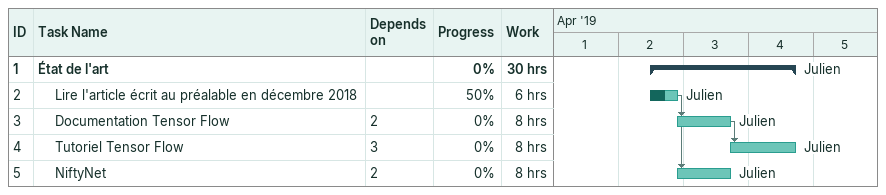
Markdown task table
| ID | Level | Task | Start | Finish | Predecessors | Resources | % complete | Work (h) |
|---|---|---|---|---|---|---|---|---|
| 1 | 1 | **État de l'art** | 2019-04-02 | 2019-04-04 |  | Julien | 0 | 30 |
| 2 | 2 | Lire l'article écrit au préalable en décembre 2018 | 2019-04-02 | 2019-04-02 |  | Julien | 50 | 6 |
| 3 | 2 | Documentation Tensor Flow | 2019-04-02 | 2019-04-03 | 2 | Julien | 0 | 8 |
| 4 | 2 | Tutoriel Tensor Flow | 2019-04-03 | 2019-04-04 | 3 | Julien | 0 | 8 |
| 5 | 2 | NiftyNet | 2019-04-02 | 2019-04-03 | 2 | Julien | 0 | 8 |
